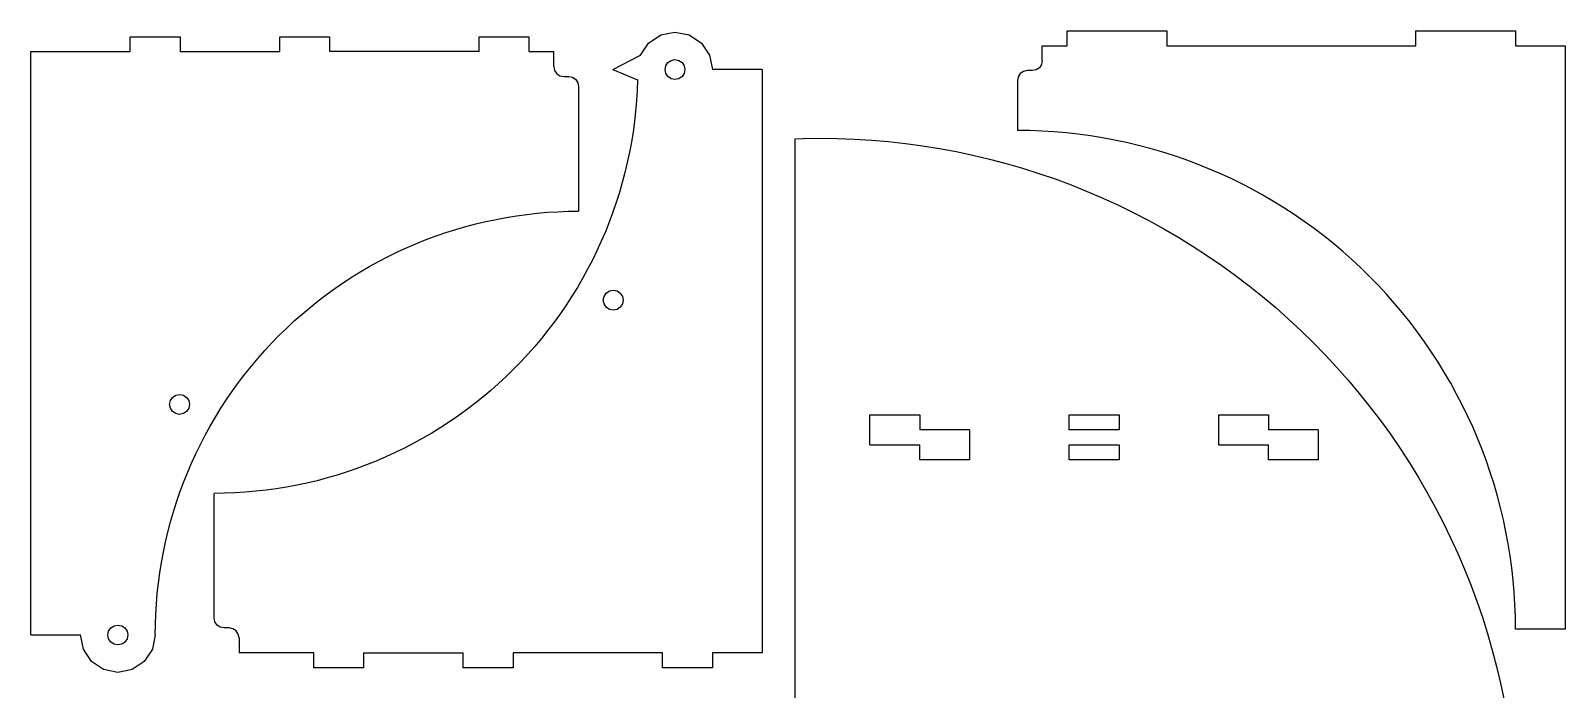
# Model space of a CAD drawing. Header units: metres. Extents: x -159 to 150, y -195 to 162.
# Drawn here: x -158.5 to 149.6, y 29.5 to 161.6 of the extents above; entities that cross this region are included whole.
import ezdxf

# ---------------------------------------------------------------- set-up
doc = ezdxf.new("R2010")
doc.units = ezdxf.units.M

msp = doc.modelspace()

# ---------------------------------------------------------------- linework, layer by layer
for p, q in [((-138.49, 160.36), (-128.49, 160.36)), ((-138.49, 157.36), (-138.49, 160.36)), ((-128.49, 160.36), (-128.49, 157.36)), ((-108.49, 160.36), (-98.49, 160.36)), ((-108.49, 157.36), (-108.49, 160.36)), ((-98.49, 160.36), (-98.49, 157.36)), ((-68.49, 160.36), (-58.49, 160.36)), ((-68.49, 157.36), (-68.49, 160.36)), ((-58.49, 160.36), (-58.49, 157.36)), ((-34.46, 159.07), (-32.02, 160.7)), ((-32.02, 160.7), (-29.15, 161.27)), ((-29.15, 161.27), (-26.28, 160.7)), ((-26.28, 160.7), (-23.85, 159.07)), ((49.58, 161.55), (69.58, 161.55)), ((49.58, 158.55), (49.58, 161.55)), ((69.58, 161.55), (69.58, 158.55)), ((119.58, 161.55), (139.58, 161.55)), ((119.58, 158.55), (119.58, 161.55)), ((139.58, 161.55), (139.58, 158.55)), ((-158.49, 157.36), (-138.49, 157.36)), ((-158.49, 40.36), (-158.49, 157.36)), ((-128.49, 157.36), (-108.49, 157.36)), ((-68.49, 157.36), (-98.49, 157.36)), ((-58.49, 157.36), (-53.49, 157.36)), ((-53.49, 154.36), (-53.49, 157.36)), ((-36.08, 156.64), (-34.46, 159.07)), ((-23.85, 159.07), (-22.23, 156.64)), ((44.58, 158.55), (49.58, 158.55)), ((44.58, 155.55), (44.58, 158.55)), ((69.58, 158.55), (119.58, 158.55)), ((139.58, 158.55), (149.58, 158.55)), ((149.58, 158.55), (149.55, 41.55)), ((-53.49, 154.36), (-53.34, 153.59)), ((-41.65, 153.77), (-36.08, 156.64)), ((-31.15, 153.77), (-31, 154.53)), ((-31, 154.53), (-30.57, 155.18)), ((-30.57, 155.18), (-29.92, 155.61)), ((-29.92, 155.61), (-29.15, 155.77)), ((-29.15, 155.77), (-28.39, 155.61)), ((-28.39, 155.61), (-27.74, 155.18)), ((-27.74, 155.18), (-27.31, 154.53)), ((-27.31, 154.53), (-27.15, 153.77)), ((-22.23, 156.64), (-21.65, 153.77)), ((44, 154.14), (43.35, 153.71)), ((44.43, 154.79), (44, 154.14)), ((44.58, 155.55), (44.43, 154.79)), ((-53.34, 153.59), (-52.9, 152.94)), ((-52.9, 152.94), (-52.25, 152.51)), ((-52.25, 152.51), (-51.49, 152.36)), ((-51.49, 152.36), (-50.49, 152.36)), ((-50.49, 152.36), (-49.72, 152.21)), ((-49.72, 152.21), (-49.07, 151.77)), ((-49.07, 151.77), (-48.64, 151.12)), ((-48.64, 151.12), (-48.49, 150.36)), ((-41.65, 153.77), (-36.68, 151.68)), ((-36.68, 151.68), (-36.76, 149.6)), ((-31, 153), (-31.15, 153.77)), ((-30.57, 152.35), (-31, 153)), ((-29.92, 151.92), (-30.57, 152.35)), ((-29.15, 151.77), (-29.92, 151.92)), ((-28.39, 151.92), (-29.15, 151.77)), ((-27.74, 152.35), (-28.39, 151.92)), ((-27.31, 153), (-27.74, 152.35)), ((-27.15, 153.77), (-27.31, 153)), ((-11.65, 153.77), (-21.65, 153.77)), ((-11.65, 153.77), (-11.65, 36.77)), ((39.73, 152.32), (39.58, 151.55)), ((39.58, 151.55), (39.58, 141.55)), ((40.17, 152.97), (39.73, 152.32)), ((40.82, 153.4), (40.17, 152.97)), ((41.58, 153.55), (40.82, 153.4)), ((42.58, 153.55), (41.58, 153.55)), ((43.35, 153.71), (42.58, 153.55)), ((-48.49, 150.36), (-48.49, 125.36)), ((-36.76, 149.6), (-36.88, 147.51)), ((-37.06, 145.43), (-37.29, 143.36)), ((-36.88, 147.51), (-37.06, 145.43)), ((-37.29, 143.36), (-37.57, 141.29)), ((-37.91, 139.23), (-38.29, 137.18)), ((-37.57, 141.29), (-37.91, 139.23)), ((-5, 139.89), (-3.44, 139.96)), ((-5, 0), (-5, 139.89)), ((-3.44, 139.96), (0, 140)), ((0, 140), (3.44, 139.96)), ((3.44, 139.96), (6.87, 139.83)), ((6.87, 139.83), (10.3, 139.62)), ((10.3, 139.62), (13.72, 139.33)), ((13.72, 139.33), (17.14, 138.95)), ((17.14, 138.95), (20.54, 138.48)), ((42.04, 141.52), (39.58, 141.55)), ((44.49, 141.43), (42.04, 141.52)), ((46.94, 141.28), (44.49, 141.43)), ((49.38, 141.07), (46.94, 141.28)), ((51.82, 140.8), (49.38, 141.07)), ((54.25, 140.47), (51.82, 140.8)), ((56.68, 140.08), (54.25, 140.47)), ((59.09, 139.63), (56.68, 140.08)), ((61.49, 139.12), (59.09, 139.63)), ((63.88, 138.56), (61.49, 139.12)), ((-38.29, 137.18), (-38.72, 135.14)), ((20.54, 138.48), (23.93, 137.94)), ((23.93, 137.94), (27.31, 137.31)), ((27.31, 137.31), (30.67, 136.6)), ((30.67, 136.6), (34.02, 135.8)), ((34.02, 135.8), (37.34, 134.93)), ((66.25, 137.93), (63.88, 138.56)), ((68.61, 137.25), (66.25, 137.93)), ((70.95, 136.51), (68.61, 137.25)), ((73.27, 135.71), (70.95, 136.51)), ((75.57, 134.85), (73.27, 135.71)), ((-39.2, 133.11), (-39.73, 131.1)), ((-38.72, 135.14), (-39.2, 133.11)), ((37.34, 134.93), (40.64, 133.97)), ((40.64, 133.97), (43.92, 132.93)), ((43.92, 132.93), (47.16, 131.82)), ((77.85, 133.94), (75.57, 134.85)), ((80.11, 132.98), (77.85, 133.94)), ((82.34, 131.95), (80.11, 132.98)), ((-39.73, 131.1), (-40.31, 129.09)), ((47.16, 131.82), (50.39, 130.62)), ((50.39, 130.62), (53.58, 129.34)), ((84.54, 130.88), (82.34, 131.95)), ((86.72, 129.75), (84.54, 130.88)), ((88.87, 128.56), (86.72, 129.75)), ((-40.94, 127.1), (-41.62, 125.13)), ((-40.31, 129.09), (-40.94, 127.1)), ((53.58, 129.34), (56.73, 127.99)), ((56.73, 127.99), (59.86, 126.56)), ((59.86, 126.56), (62.95, 125.05)), ((90.99, 127.33), (88.87, 128.56)), ((93.08, 126.04), (90.99, 127.33)), ((-69.14, 122.81), (-67.11, 123.29)), ((-67.11, 123.29), (-65.07, 123.72)), ((-65.07, 123.72), (-63.02, 124.11)), ((-63.02, 124.11), (-60.96, 124.44)), ((-60.96, 124.44), (-58.89, 124.72)), ((-58.89, 124.72), (-56.82, 124.95)), ((-56.82, 124.95), (-54.74, 125.13)), ((-54.74, 125.13), (-52.66, 125.26)), ((-52.66, 125.26), (-50.57, 125.33)), ((-50.57, 125.33), (-48.49, 125.36)), ((-41.62, 125.13), (-42.35, 123.18)), ((62.95, 125.05), (66, 123.47)), ((66, 123.47), (69.01, 121.81)), ((95.14, 124.7), (93.08, 126.04)), ((97.16, 123.31), (95.14, 124.7)), ((99.15, 121.88), (97.16, 123.31)), ((-79.08, 119.66), (-77.12, 120.39)), ((-77.12, 120.39), (-75.15, 121.07)), ((-75.15, 121.07), (-73.16, 121.7)), ((-73.16, 121.7), (-71.16, 122.28)), ((-71.16, 122.28), (-69.14, 122.81)), ((-43.12, 121.24), (-43.95, 119.32)), ((-42.35, 123.18), (-43.12, 121.24)), ((69.01, 121.81), (71.97, 120.08)), ((101.1, 120.39), (99.15, 121.88)), ((103.02, 118.86), (101.1, 120.39)), ((-86.71, 116.28), (-84.83, 117.2)), ((-84.83, 117.2), (-82.93, 118.07)), ((-82.93, 118.07), (-81.02, 118.89)), ((-81.02, 118.89), (-79.08, 119.66)), ((-44.82, 117.42), (-45.73, 115.55)), ((-43.95, 119.32), (-44.82, 117.42)), ((71.97, 120.08), (74.9, 118.28)), ((74.9, 118.28), (77.78, 116.41)), ((104.9, 117.28), (103.02, 118.86)), ((106.74, 115.65), (104.9, 117.28)), ((-92.19, 113.27), (-90.38, 114.32)), ((-90.38, 114.32), (-88.56, 115.32)), ((-88.56, 115.32), (-86.71, 116.28)), ((-45.73, 115.55), (-46.69, 113.7)), ((77.78, 116.41), (80.61, 114.46)), ((80.61, 114.46), (83.4, 112.45)), ((108.54, 113.98), (106.74, 115.65)), ((-97.43, 109.85), (-95.71, 111.03)), ((-95.71, 111.03), (-93.96, 112.17)), ((-93.96, 112.17), (-92.19, 113.27)), ((-47.7, 111.87), (-48.75, 110.07)), ((-46.69, 113.7), (-47.7, 111.87)), ((83.4, 112.45), (86.13, 110.37)), ((110.29, 112.27), (108.54, 113.98)), ((112.01, 110.51), (110.29, 112.27)), ((-100.78, 107.37), (-99.12, 108.63)), ((-99.12, 108.63), (-97.43, 109.85)), ((-49.84, 108.29), (-50.98, 106.54)), ((-48.75, 110.07), (-49.84, 108.29)), ((-43.55, 107.52), (-43.39, 108.28)), ((-43.39, 108.28), (-42.96, 108.93)), ((-42.96, 108.93), (-42.31, 109.36)), ((-42.31, 109.36), (-41.55, 109.52)), ((-41.55, 109.52), (-40.78, 109.36)), ((-40.78, 109.36), (-40.13, 108.93)), ((-40.13, 108.93), (-39.7, 108.28)), ((-39.7, 108.28), (-39.55, 107.52)), ((86.13, 110.37), (88.82, 108.22)), ((88.82, 108.22), (91.44, 106.01)), ((113.68, 108.71), (112.01, 110.51)), ((115.3, 106.87), (113.68, 108.71)), ((-104.01, 104.72), (-102.41, 106.06)), ((-102.41, 106.06), (-100.78, 107.37)), ((-52.16, 104.82), (-53.38, 103.13)), ((-50.98, 106.54), (-52.16, 104.82)), ((-43.39, 106.75), (-43.55, 107.52)), ((-42.96, 106.1), (-43.39, 106.75)), ((-42.31, 105.67), (-42.96, 106.1)), ((-41.55, 105.52), (-42.31, 105.67)), ((-40.78, 105.67), (-41.55, 105.52)), ((-40.13, 106.1), (-40.78, 105.67)), ((-39.7, 106.75), (-40.13, 106.1)), ((-39.55, 107.52), (-39.7, 106.75)), ((91.44, 106.01), (94.02, 103.73)), ((116.88, 104.99), (115.3, 106.87)), ((118.42, 103.08), (116.88, 104.99)), ((-108.59, 100.46), (-107.1, 101.92)), ((-107.1, 101.92), (-105.57, 103.34)), ((-105.57, 103.34), (-104.01, 104.72)), ((-53.38, 103.13), (-54.65, 101.47)), ((94.02, 103.73), (96.54, 101.39)), ((119.9, 101.12), (118.42, 103.08)), ((-111.47, 97.44), (-110.05, 98.97)), ((-110.05, 98.97), (-108.59, 100.46)), ((-55.95, 99.84), (-57.29, 98.25)), ((-54.65, 101.47), (-55.95, 99.84)), ((96.54, 101.39), (98.99, 98.99)), ((98.99, 98.99), (101.39, 96.54)), ((121.34, 99.14), (119.9, 101.12)), ((122.73, 97.11), (121.34, 99.14)), ((-114.19, 94.28), (-112.85, 95.88)), ((-112.85, 95.88), (-111.47, 97.44)), ((-58.67, 96.68), (-60.09, 95.16)), ((-57.29, 98.25), (-58.67, 96.68)), ((101.39, 96.54), (103.73, 94.02)), ((124.07, 95.05), (122.73, 97.11)), ((-116.76, 90.99), (-115.5, 92.65)), ((-115.5, 92.65), (-114.19, 94.28)), ((-61.55, 93.66), (-63.04, 92.21)), ((-60.09, 95.16), (-61.55, 93.66)), ((103.73, 94.02), (106.01, 91.44)), ((125.35, 92.96), (124.07, 95.05)), ((126.59, 90.84), (125.35, 92.96)), ((-117.98, 89.3), (-116.76, 90.99)), ((-66.13, 89.4), (-67.73, 88.06)), ((-64.57, 90.79), (-66.13, 89.4)), ((-63.04, 92.21), (-64.57, 90.79)), ((106.01, 91.44), (108.22, 88.82)), ((127.77, 88.69), (126.59, 90.84)), ((-130.6, 86.61), (-130.44, 87.37)), ((-130.44, 85.84), (-130.6, 86.61)), ((-130.44, 87.37), (-130.01, 88.02)), ((-130.01, 88.02), (-129.36, 88.46)), ((-129.36, 88.46), (-128.6, 88.61)), ((-128.6, 88.61), (-127.83, 88.46)), ((-127.83, 88.46), (-127.18, 88.02)), ((-127.18, 88.02), (-126.75, 87.37)), ((-126.75, 87.37), (-126.6, 86.61)), ((-126.6, 86.61), (-126.75, 85.84)), ((-120.3, 85.83), (-119.16, 87.58)), ((-119.16, 87.58), (-117.98, 89.3)), ((-69.36, 86.76), (-71.02, 85.49)), ((-67.73, 88.06), (-69.36, 86.76)), ((108.22, 88.82), (110.37, 86.13)), ((128.9, 86.52), (127.77, 88.69)), ((129.98, 84.31), (128.9, 86.52)), ((-130.01, 85.19), (-130.44, 85.84)), ((-129.36, 84.76), (-130.01, 85.19)), ((-128.6, 84.61), (-129.36, 84.76)), ((-127.83, 84.76), (-128.6, 84.61)), ((-127.18, 85.19), (-127.83, 84.76)), ((-126.75, 85.84), (-127.18, 85.19)), ((-122.45, 82.25), (-121.4, 84.06)), ((-121.4, 84.06), (-120.3, 85.83)), ((-72.71, 84.27), (-74.43, 83.09)), ((-71.02, 85.49), (-72.71, 84.27)), ((10, 78.5), (10, 84.5)), ((10, 84.5), (20, 84.5)), ((20, 84.5), (20, 81.5)), ((50, 84.5), (60, 84.5)), ((50, 81.5), (50, 84.5)), ((60, 84.5), (60, 81.5)), ((80, 78.5), (80, 84.5)), ((80, 84.5), (90, 84.5)), ((90, 84.5), (90, 81.5)), ((110.37, 86.13), (112.45, 83.4)), ((112.45, 83.4), (114.46, 80.61)), ((131, 82.08), (129.98, 84.31)), ((-124.41, 78.58), (-123.45, 80.43)), ((-123.45, 80.43), (-122.45, 82.25)), ((-77.96, 80.86), (-79.76, 79.81)), ((-76.18, 81.95), (-77.96, 80.86)), ((-74.43, 83.09), (-76.18, 81.95)), ((30, 81.5), (20, 81.5)), ((30, 81.5), (30, 75.5)), ((60, 81.5), (50, 81.5)), ((100, 81.5), (90, 81.5)), ((100, 81.5), (100, 75.5)), ((114.46, 80.61), (116.41, 77.78)), ((131.97, 79.82), (131, 82.08)), ((-125.33, 76.7), (-124.41, 78.58)), ((-83.44, 77.84), (-85.31, 76.93)), ((-81.59, 78.8), (-83.44, 77.84)), ((-79.76, 79.81), (-81.59, 78.8)), ((10, 78.5), (20, 78.5)), ((20, 75.5), (20, 78.5)), ((50, 78.5), (60, 78.5)), ((50, 75.5), (50, 78.5)), ((60, 78.5), (60, 75.5)), ((80, 78.5), (90, 78.5)), ((90, 75.5), (90, 78.5)), ((116.41, 77.78), (118.28, 74.9)), ((132.88, 77.54), (131.97, 79.82)), ((133.74, 75.24), (132.88, 77.54)), ((-127.02, 72.89), (-126.2, 74.8)), ((-126.2, 74.8), (-125.33, 76.7)), ((-91.06, 74.46), (-93.02, 73.74)), ((-89.13, 75.24), (-91.06, 74.46)), ((-87.21, 76.06), (-89.13, 75.24)), ((-85.31, 76.93), (-87.21, 76.06)), ((30, 75.5), (20, 75.5)), ((60, 75.5), (50, 75.5)), ((100, 75.5), (90, 75.5)), ((118.28, 74.9), (120.08, 71.97)), ((134.53, 72.92), (133.74, 75.24)), ((-128.52, 68.99), (-127.79, 70.95)), ((-127.79, 70.95), (-127.02, 72.89)), ((-101, 71.31), (-103.03, 70.83)), ((-98.98, 71.85), (-101, 71.31)), ((-96.98, 72.43), (-98.98, 71.85)), ((-94.99, 73.06), (-96.98, 72.43)), ((-93.02, 73.74), (-94.99, 73.06)), ((120.08, 71.97), (121.81, 69.01)), ((135.28, 70.58), (134.53, 72.92)), ((-129.2, 67.02), (-128.52, 68.99)), ((-119.57, 68.79), (-121.65, 68.77)), ((-121.65, 43.77), (-121.65, 68.77)), ((-117.48, 68.87), (-119.57, 68.79)), ((-115.4, 69), (-117.48, 68.87)), ((-113.32, 69.18), (-115.4, 69)), ((-111.25, 69.41), (-113.32, 69.18)), ((-109.18, 69.69), (-111.25, 69.41)), ((-107.12, 70.02), (-109.18, 69.69)), ((-105.07, 70.4), (-107.12, 70.02)), ((-103.03, 70.83), (-105.07, 70.4)), ((121.81, 69.01), (123.47, 66)), ((135.96, 68.23), (135.28, 70.58)), ((136.58, 65.85), (135.96, 68.23)), ((-130.41, 63.03), (-129.83, 65.03)), ((-129.83, 65.03), (-129.2, 67.02)), ((123.47, 66), (125.05, 62.95)), ((137.15, 63.46), (136.58, 65.85)), ((-130.94, 61.01), (-130.41, 63.03)), ((125.05, 62.95), (126.56, 59.86)), ((137.66, 61.06), (137.15, 63.46)), ((-131.86, 56.94), (-131.42, 58.98)), ((-131.42, 58.98), (-130.94, 61.01)), ((126.56, 59.86), (127.99, 56.73)), ((138.11, 58.65), (137.66, 61.06)), ((138.5, 56.23), (138.11, 58.65)), ((-132.24, 54.89), (-131.86, 56.94)), ((127.99, 56.73), (129.34, 53.58)), ((138.83, 53.8), (138.5, 56.23)), ((-132.85, 50.76), (-132.57, 52.83)), ((-132.57, 52.83), (-132.24, 54.89)), ((129.34, 53.58), (130.62, 50.39)), ((139.1, 51.36), (138.83, 53.8)), ((-133.08, 48.69), (-132.85, 50.76)), ((130.62, 50.39), (131.82, 47.16)), ((139.31, 48.91), (139.1, 51.36)), ((-133.39, 44.53), (-133.26, 46.61)), ((-133.26, 46.61), (-133.08, 48.69)), ((131.82, 47.16), (132.93, 43.92)), ((139.46, 46.46), (139.31, 48.91)), ((139.55, 44.01), (139.46, 46.46)), ((-133.46, 42.44), (-133.39, 44.53)), ((-121.5, 43), (-121.65, 43.77)), ((132.93, 43.92), (133.97, 40.64)), ((139.58, 41.55), (139.55, 44.01)), ((-158.49, 40.36), (-148.49, 40.36)), ((-147.92, 37.49), (-148.49, 40.36)), ((-142.99, 40.36), (-142.84, 41.12)), ((-142.84, 39.59), (-142.99, 40.36)), ((-142.84, 41.12), (-142.4, 41.77)), ((-142.4, 41.77), (-141.75, 42.21)), ((-141.75, 42.21), (-140.99, 42.36)), ((-140.99, 42.36), (-140.22, 42.21)), ((-140.22, 42.21), (-139.57, 41.77)), ((-139.57, 41.77), (-139.14, 41.12)), ((-139.14, 41.12), (-138.99, 40.36)), ((-138.99, 40.36), (-139.14, 39.59)), ((-133.49, 40.36), (-134.06, 37.49)), ((-133.49, 40.36), (-133.46, 42.44)), ((-121.07, 42.35), (-121.5, 43)), ((-120.42, 41.92), (-121.07, 42.35)), ((-119.65, 41.77), (-120.42, 41.92)), ((-118.65, 41.77), (-119.65, 41.77)), ((-117.89, 41.61), (-118.65, 41.77)), ((-117.24, 41.18), (-117.89, 41.61)), ((-116.81, 40.53), (-117.24, 41.18)), ((-116.65, 39.77), (-116.81, 40.53)), ((133.97, 40.64), (134.93, 37.34)), ((149.55, 41.55), (139.58, 41.55)), ((-146.29, 35.05), (-147.92, 37.49)), ((-142.4, 38.94), (-142.84, 39.59)), ((-141.75, 38.51), (-142.4, 38.94)), ((-140.99, 38.36), (-141.75, 38.51)), ((-140.22, 38.51), (-140.99, 38.36)), ((-139.57, 38.94), (-140.22, 38.51)), ((-139.14, 39.59), (-139.57, 38.94)), ((-134.06, 37.49), (-135.69, 35.05)), ((-116.65, 39.77), (-116.65, 36.77)), ((134.93, 37.34), (135.8, 34.02)), ((-143.86, 33.43), (-146.29, 35.05)), ((-135.69, 35.05), (-138.12, 33.43)), ((-101.65, 36.77), (-116.65, 36.77)), ((-101.65, 33.77), (-101.65, 36.77)), ((-91.65, 36.77), (-71.65, 36.77)), ((-91.65, 36.77), (-91.65, 33.77)), ((-71.65, 33.77), (-71.65, 36.77)), ((-31.65, 36.77), (-61.65, 36.77)), ((-61.65, 36.77), (-61.65, 33.77)), ((-31.65, 33.77), (-31.65, 36.77)), ((-21.65, 36.77), (-21.65, 33.77)), ((-11.65, 36.77), (-21.65, 36.77)), ((135.8, 34.02), (136.6, 30.67)), ((-140.99, 32.86), (-143.86, 33.43)), ((-138.12, 33.43), (-140.99, 32.86)), ((-91.65, 33.77), (-101.65, 33.77)), ((-61.65, 33.77), (-71.65, 33.77)), ((-21.65, 33.77), (-31.65, 33.77)), ((136.6, 30.67), (137.31, 27.31))]:
    msp.add_line(p, q)

doc.saveas('drawing.dxf')
